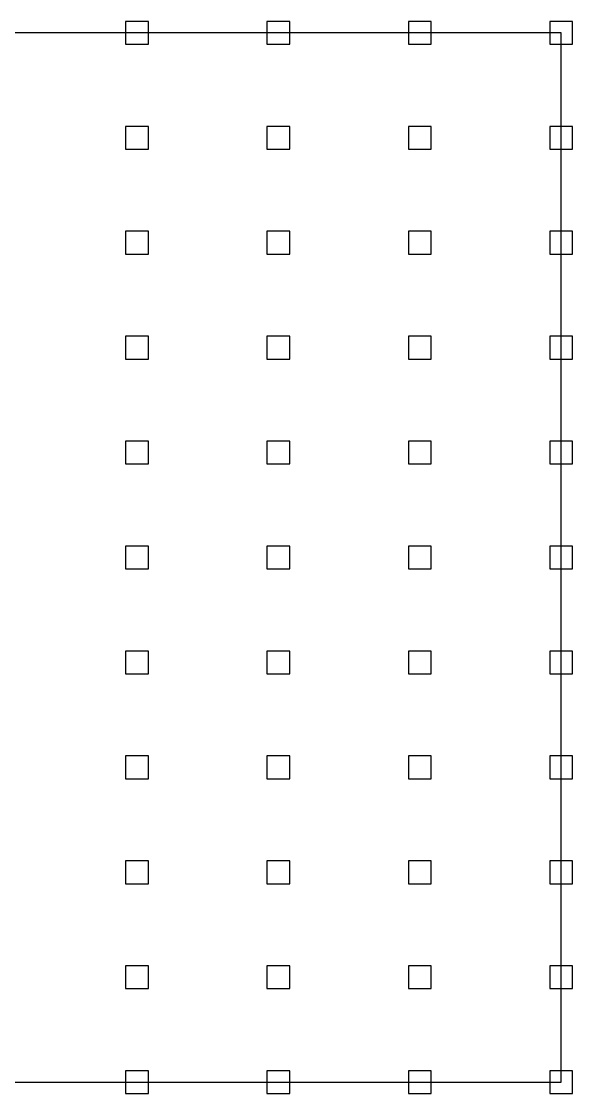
# Model space of a CAD drawing. Header units: millimetres. Extents: x -265298 to 39086, y 16803 to 136893.
# Drawn here: x -135752 to -121018, y 16803 to 45453 of the extents above; entities that cross this region are included whole.
import ezdxf

# ---------------------------------------------------------------- set-up
doc = ezdxf.new("R2010")
doc.units = ezdxf.units.MM
doc.header["$LTSCALE"] = 25

# ---------------------------------------------------------------- blocks, each defined once
blk = doc.blocks.new('*U333')
at = {"layer": 'Defpoints'}
blk.add_lwpolyline([(-304.8, -304.8), (304.8, -304.8), (304.8, 304.8), (-304.8, 304.8)], close=True, dxfattribs=at)
blk = doc.blocks.new('*U332')
at = {"layer": 'Defpoints', "color": 0, "linetype": 'ByBlock', "lineweight": -2, "transparency": 16777216}
for p in [(26457, 28041), (30236, 28041), (34016, 28041), (37795, 28041), (26457, 25237), (30236, 25237), (34016, 25237), (37795, 25237), (26457, 22433), (30236, 22433), (34016, 22433), (37795, 22433), (26457, 19629), (30236, 19629), (34016, 19629), (37795, 19629), (26457, 16825), (30236, 16825), (34016, 16825), (37795, 16825), (26457, 14021), (30236, 14021), (34016, 14021), (37795, 14021), (26457, 11216), (30236, 11216), (34016, 11216), (37795, 11216), (26457, 8412), (30236, 8412), (34016, 8412), (37795, 8412), (26457, 5608), (30236, 5608), (34016, 5608), (37795, 5608), (26457, 2804), (30236, 2804), (34016, 2804), (37795, 2804), (26457, 0), (30236, 0), (34016, 0), (37795, 0)]:
    blk.add_blockref('*U333', p, dxfattribs=at)

msp = doc.modelspace()

# ---------------------------------------------------------------- linework, layer by layer
at = {"layer": 'Defpoints', "color": 255}
msp.add_lwpolyline([(-159118, 17107), (-121323, 17107), (-121323, 45149), (-159118, 45149)], close=True, dxfattribs=at)

# ---------------------------------------------------------------- block references
at = {"layer": 'Defpoints'}
msp.add_blockref('*U332', (-159118, 17107), dxfattribs=at)

doc.saveas('drawing.dxf')
